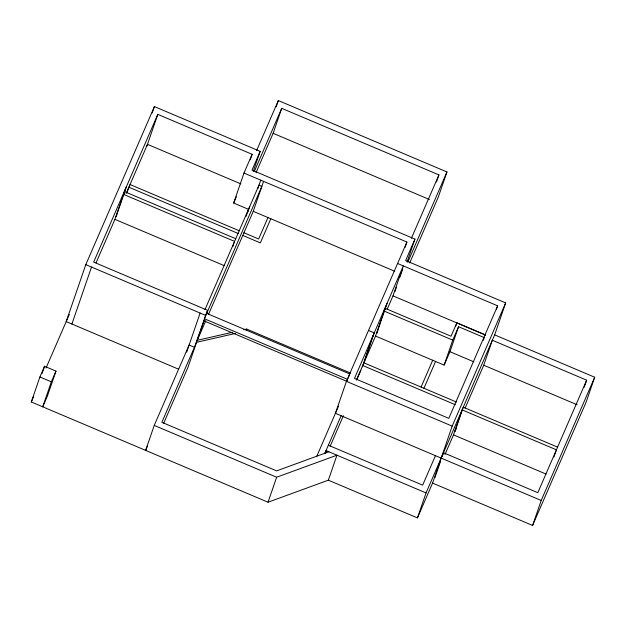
<?xml version="1.0" encoding="UTF-8"?>
<svg xmlns="http://www.w3.org/2000/svg" width="626" height="626" viewBox="0 0 626 626"><rect width="100%" height="100%" fill="white"/><g stroke="black" fill="none" stroke-linecap="round" stroke-linejoin="round"><path stroke-width="0.94" d="M178.723 369.254L66.192 321.6L85.801 264.642L154.411 106.584L260.166 151.367L252.028 170.123L414.944 239.109L405.64 260.541L505.675 302.898L452.175 426.126L432.566 483.084L417.448 517.913L328.353 480.189L268.038 502.216L31.3 401.97L39.9 376.985L44.556 366.273L55.988 371.116L47.388 396.094L42.732 406.814L51.332 381.829L55.988 371.116M42.098 373.409L44.556 366.273M71.904 324.018L91.513 267.067M96.06 262.803L114.918 219.35L125.239 189.373M126.405 186.697L116.084 216.674L116.859 214.89M152.196 113.016L154.411 106.584M127.015 192.605L128.878 187.205L238.146 233.475M128.799 188.121L130.036 184.529L239.304 230.798M146.86 146.14L157.799 114.362L252.121 154.301L250.244 159.755M328.869 451.784L276.598 470.877L161.86 422.292L194.428 347.281L189.115 345.028L154.231 425.398L145.631 450.384L147.564 445.915M248.639 209.374L233.662 203.035L243.983 173.058L252.121 154.301M186.658 352.172L200.124 313.055M253.24 171.469L260.166 151.367M276.176 106.803L278.327 100.551L446.956 171.962L438.357 196.94L409.67 263.022M194.428 347.281L207.597 310.332L93.673 262.091L157.799 114.362M204.342 319.784L187.98 367.282L163.676 423.278M206.103 314.659L207.597 310.332M232.739 246.754L234.578 241.401L123.518 194.373L124.684 191.689L235.744 238.717M256.057 172.604L273.116 133.315L281.716 108.329L438.92 174.897L436.463 182.033M246.081 216.393L248.538 209.256M247.857 211.924L249.696 206.572M257.771 188.708L260.721 180.147M208.552 314.315L253.256 211.33L263.577 181.36M246.175 330.371L246.636 329.041L350.591 373.065M268.038 502.216L276.637 477.231L336.96 455.204L328.353 480.189M243.983 173.058L406.9 242.043L346.428 381.351L335.419 413.324L541.208 500.464L532.601 525.449L432.566 483.084M325.09 453.247L326.013 450.571L426.048 492.928L417.448 517.913M325.575 453.24L326.498 450.563M362.298 366.859L373.073 335.552M405.022 247.497L406.9 242.043M356.554 379.81L375.545 336.06L385.866 306.083M387.032 303.399L376.711 333.376L377.869 330.7M387.173 309.267L392.987 295.871L403.308 265.894L354.472 378.409L448.787 418.348L497.631 305.832L397.596 263.476M394.881 291.771L396.461 287.178M399.944 277.075L402.792 268.804M407.08 261.95L414.944 239.109M455.634 326.404L456.863 322.836L485.447 334.941M375.545 336.06L444.139 365.107L452.747 340.121L458.561 326.725L484.281 337.617L483.358 340.294M444.139 365.107L449.953 351.71L458.561 326.725M434.89 477.724L440.422 461.667M442.269 456.315L443.498 452.747L537.812 492.685L586.656 380.17L492.341 340.231L483.734 365.216L465.126 408.074M496.379 309.471L497.631 305.832M444.969 454.507L453.498 434.867L462.105 409.881L556.42 449.82L553.963 456.964M454.969 431.291L463.263 407.205L557.586 447.144M426.048 492.928L494.665 334.871L505.675 302.898M584.199 387.306L586.656 380.17M494.665 334.871L594.7 377.235L586.1 402.213L532.601 525.449M31.3 401.97L33.624 396.61M46.027 368.033L69.29 314.455M126.162 193.457L147.478 144.34L240.9 183.903M233.662 203.035L236.378 196.783M256.621 150.561L278.327 100.551M254.579 170.843L281.716 108.329M204.945 309.682L259 185.139L261.864 186.352L206.65 313.532M203.716 320.301L203.552 320.684L346.867 381.367L347.555 379.372L204.24 318.681L206.564 313.329L349.879 374.012M205.829 320.59L197.276 340.301L232.395 332.289M267.959 217.558L258.655 238.991L243.952 232.762M270.815 218.771L260.353 242.88L242.794 235.446M347.939 378.48L349.496 374.904M316.811 456.19L338.517 406.18M411.392 238.303L438.92 174.897M324.855 453.247L341.131 415.742M356.64 380.029L360.905 370.201M407.808 262.153L446.956 171.962M330.207 446.08L343.384 415.719M421.079 387.056L432.707 360.263M423.935 388.261L435.571 361.476M456.863 322.836L451.049 336.232L385.311 308.399L384.145 311.075L452.747 340.121M435.453 455.681L422.66 485.15L328.337 445.211M455.047 431.291L456.213 428.614M541.208 500.464L594.7 377.235M243.788 329.691L246.636 329.041M196.587 342.305L235.501 333.423M273.116 133.315L429.42 199.498M253.256 211.33L394.779 271.261M392.987 295.871L485.51 335.051M483.734 365.216L577.156 404.772M449.953 351.71L473.905 361.851M114.918 219.35L224.186 265.62M368.518 330.45L374.238 332.868L363.917 362.845L456.479 402.041M362.751 365.521L455.274 404.701M85.801 264.642L205.438 315.301M346.428 381.351L452.175 426.126M453.498 434.867L546.021 474.046M39.9 376.985L51.332 381.829M154.231 425.398L276.637 477.231"/></g></svg>
